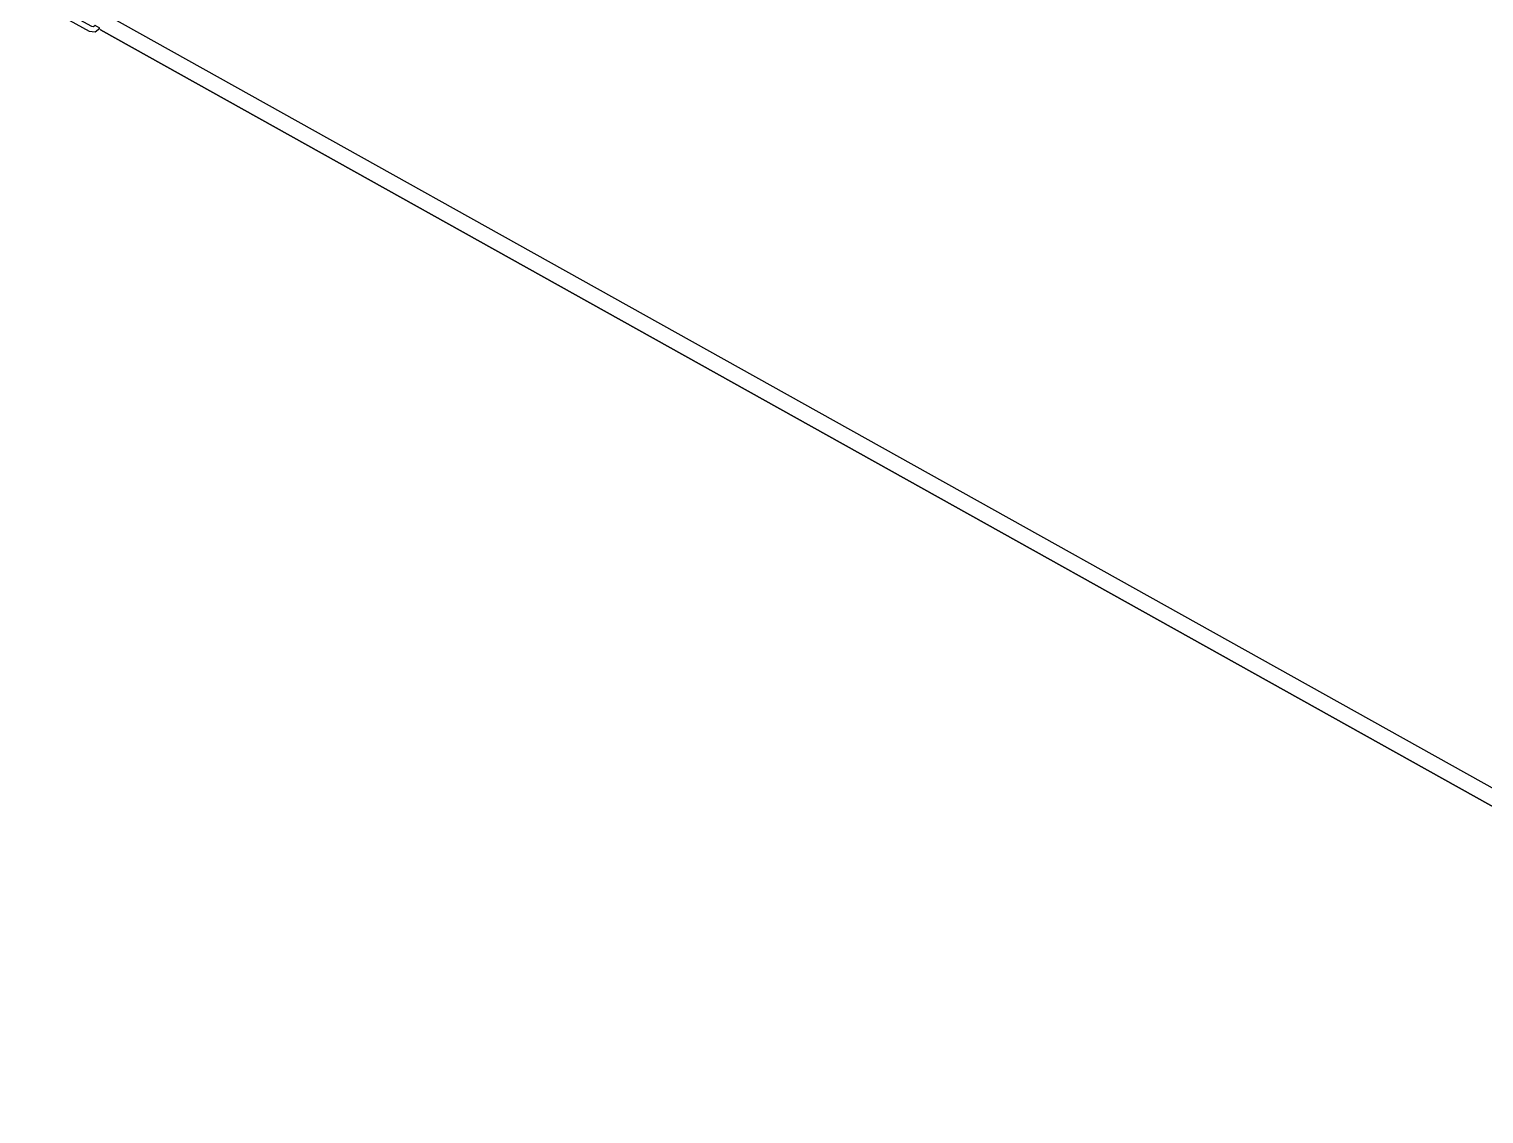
# Model space of a CAD drawing. Header units: metres. Extents: x 2.3 to 42.8, y 0.9 to 31.9.
# Drawn here: x 22.8893 to 23.1035, y 13.9406 to 14.1003 of the extents above; entities that cross this region are included whole.
import ezdxf

# ---------------------------------------------------------------- set-up
doc = ezdxf.new("R2010")
doc.units = ezdxf.units.M
doc.layers.add('PARETI_STRUTTURE', color=7, linetype='Continuous')

msp = doc.modelspace()

# ---------------------------------------------------------------- linework, layer by layer
at = {"layer": 'PARETI_STRUTTURE'}
for points in [[(22.88946, 14.10622), (22.88935, 14.10532), (22.88992, 14.10461), (22.89817, 14.10001), (22.89906, 14.0999), (22.89976, 14.10046), (22.89908, 14.10085), (22.89885, 14.10065), (22.89856, 14.1007), (22.89031, 14.10529), (22.89011, 14.10553), (22.89015, 14.10583)], [(23.18592, 13.94059), (22.89985, 14.1002)], [(23.18592, 13.94059), (22.89985, 14.1002)]]:
    msp.add_lwpolyline(points, close=True, dxfattribs=at)
for points in [[(23.18707, 13.94264), (22.901, 14.10226)], [(22.89985, 14.1002), (22.89986, 14.10024), (22.89993, 14.10034)], [(22.89985, 14.1002), (23.18592, 13.94059)], [(22.89985, 14.1002), (23.18592, 13.94059)], [(22.89985, 14.1002), (23.18592, 13.94059)], [(22.89985, 14.1002), (23.18592, 13.94059)], [(22.89985, 14.1002), (23.18592, 13.94059)], [(22.89985, 14.1002), (23.18592, 13.94059)]]:
    msp.add_lwpolyline(points, dxfattribs=at)

doc.saveas('drawing.dxf')
